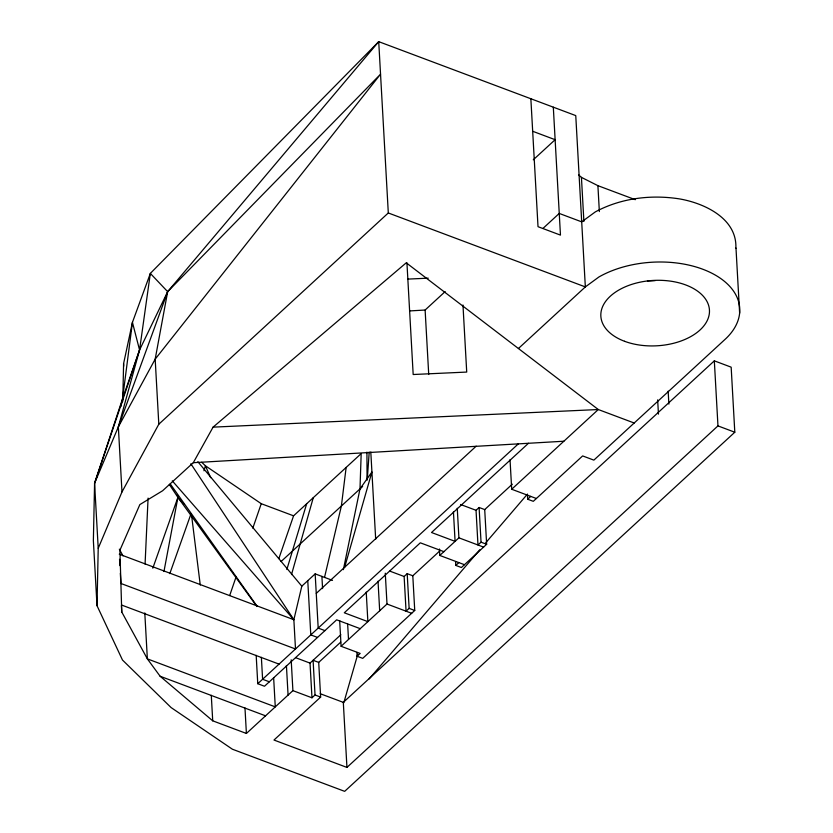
<?xml version="1.0" encoding="UTF-8"?>
<svg xmlns="http://www.w3.org/2000/svg" width="833" height="833" viewBox="0 0 833 833"><rect width="100%" height="100%" fill="white"/><g stroke="black" fill="none" stroke-linecap="round" stroke-linejoin="round"><path stroke-width="1.25" d="M518.418 348.517L585.339 286.916L575.759 115.6L378.723 41.65L167.662 291.665L139.559 350.006L122.545 398.778L94.577 483.255L93.369 540.627L97.013 605.685L122.482 660.028L171.109 707.571L232.407 749.221L344.664 791.35L734.8 432.223L731.166 367.166L714.329 360.845L343.311 702.365L346.945 767.422L273.984 740.037L320.643 697.086L318.706 662.391L340.697 642.149M97.013 605.685L98.221 548.301L94.577 483.255L139.559 350.006L150.336 273.411L378.723 41.65L388.303 212.967L158.811 424.216L121.982 491.939L98.221 548.301M158.811 424.216L155.177 359.158L167.662 291.665L150.336 273.411L132.437 322.361L123.596 363.604L122.753 401.36M343.373 569.657L359.991 488.888L361.189 453.589L293.57 515.825L278.847 558.589M145.077 564.066L148.076 498.113M367.249 479.85L369.206 452.08M346.143 467.438L341.374 506.037L324.506 577.467M163.945 571.542L177.918 497.374L177.314 494.854M120.983 406.369L122.545 398.778L132.437 322.361L139.559 350.006L118.348 426.881L94.577 483.255M120.337 573.281L120.9 583.464L295.496 648.99L293.862 619.71L301.806 586.172L315.166 573.875L332.513 580.382M313.281 497.686L291.508 574.593M344.643 567.315L371.914 471.988L359.991 488.888M343.79 702.792L357.794 654.176M203.95 470.77L205.439 465.803L201.701 462.253M306.659 503.788L286.844 569.491M735.862 248.473C737.382 218.569 704.531 203.21 679.436 198.889C650.958 194.422 620.845 198.119 595.303 211.905L581.705 221.859L559.245 213.435L543.106 228.294M229.689 595.553L235.999 577.123M252.826 528.132L261.25 503.694L205.439 465.803L210.645 477.694M152.814 568.179L177.918 497.374L169.338 484.473M169.807 573.625L190.861 514.242M118.348 426.881L167.662 291.665L380.546 74.179L155.177 359.158L118.348 426.881L121.982 491.939M291.186 659.798L292.904 690.64L246.401 733.457L212.717 720.816L160.123 676.25L147.358 658.872L121.753 611.995L119.91 550.217L139.85 504.59L162.602 490.762L193.298 462.7L213.081 427.142L406.244 262.812L598.292 409.534L634.194 423.008M369.144 678.968L479.787 549.749M485.701 542.845L527.091 494.51M533.276 159.811L555.132 139.705L532.672 131.27M409.607 310.928L425.122 310.032L445.166 291.581M281.075 561.536L362.647 486.451M316.259 593.388L476.174 446.186M360.231 628.676L336.657 619.825L264.498 686.246L257.761 683.716L518.334 443.864M528.455 443.281L431.515 532.506L455.089 541.356L453.433 511.806M292.904 690.64L311.979 697.794L310.032 663.099L340.822 634.756M407.191 573.666L409.128 608.371L406.067 611.183L404.13 576.488L407.191 573.666L412.804 575.78L440.418 550.353M479.1 507.484L481.037 542.179L477.975 544.99L476.039 510.296L479.1 507.484L484.712 509.588L512.326 484.16M412.804 575.78L414.74 610.474L362.719 658.362L357.107 656.248L360.168 653.436L341.103 646.283L387.001 604.029L385.273 573.187M464.46 564.701L439.782 555.444L458.91 537.837L457.255 508.276M536.369 498.509L511.691 489.252L598.292 409.534L213.081 427.142M311.979 697.794L315.03 694.982L313.093 660.288L318.706 662.391M484.712 509.588L486.649 544.282L461.399 567.523L455.786 565.409L458.848 562.598M388.303 212.967L585.339 286.916L598.937 276.962A84.716 50.98 -3.2 0 1 710.539 272.558A84.716 50.98 -3.2 0 1 725.814 338.677L593.867 460.128L582.642 455.922L533.307 501.331L527.695 499.227L530.756 496.406M346.945 767.422L717.963 425.902L714.329 360.845M193.298 462.7L563.868 441.23M407.847 279.097L428.245 278.17M578.643 174.899L581.434 177.377L597.907 185.665L635.287 199.691M717.963 425.902L734.8 432.223M460.545 504.486L476.039 510.296M481.037 542.179L486.649 544.282M458.91 537.837L483.588 547.104M443.895 551.654L420.321 542.814L344.3 612.786L367.874 621.637L366.228 592.076M261.25 503.694L293.57 515.825M389.823 571.126L404.13 576.488M409.128 608.371L414.74 610.474M387.001 604.029L411.679 613.296M324.932 630.612L318.196 628.092L315.166 573.875M119.265 554.184L293.862 619.71L190.84 463.762M317.529 637.432L310.792 634.902L307.762 580.695M295.736 657.737L310.032 663.099M121.545 605.018L279.045 664.13M320.205 693.702L343.311 702.365M315.03 694.982L320.643 697.086M269.34 681.79L262.603 679.27L261.375 657.32M160.123 676.25L265.56 715.818M172.285 480.86L293.862 619.71M183.77 504.225L177.918 497.374L256.908 606.518M197.858 461.732L301.806 586.172M170.255 483.931L257.178 606.351M119.338 549.176L122.992 555.871M191.611 515.596L200.264 585.037M735.987 248.057L739.631 313.114M668.16 391.166L668.878 404.099M657.654 399.882L658.455 414.116M597.907 185.665L599.354 211.582M581.434 177.377L583.891 221.432M553.31 107.176L560.463 235.114L538.014 226.691L530.86 98.742M527.414 494.084L527.695 499.227M510.035 459.691L511.691 489.252M462.971 305.024L466.719 372.07L413.178 374.517L406.931 262.832M455.578 561.557L455.786 565.409M439.428 549.02L439.782 555.444M425.122 310.032L428.724 374.496M370.8 451.965L375.683 539.243M378.026 581.215L379.681 610.766M356.888 652.395L357.107 656.248M347.642 624.042L348.506 639.463M339.666 620.575L341.103 646.283M321.902 576.405L322.579 588.598M286.417 665.536L288.072 695.097M273.63 677.541L275.275 706.873L147.358 658.872L144.796 612.953M256.179 655.321L257.761 683.716M244.975 707.946L246.401 733.457M211.29 695.305L212.717 720.816M119.546 559.276L119.91 565.638M121.399 605.622L121.753 611.995M123.596 363.604L123.68 366.197M366.926 452.111L367.061 479.85M655.217 280.617A54.395 32.737 -3.2 0 1 647.46 280.877M624.542 341.28A54.395 32.737 -3.2 0 0 709.331 313.625A54.395 32.737 -3.2 0 0 631.56 284.438A54.395 32.737 -3.2 0 0 624.542 341.28"/></g></svg>
